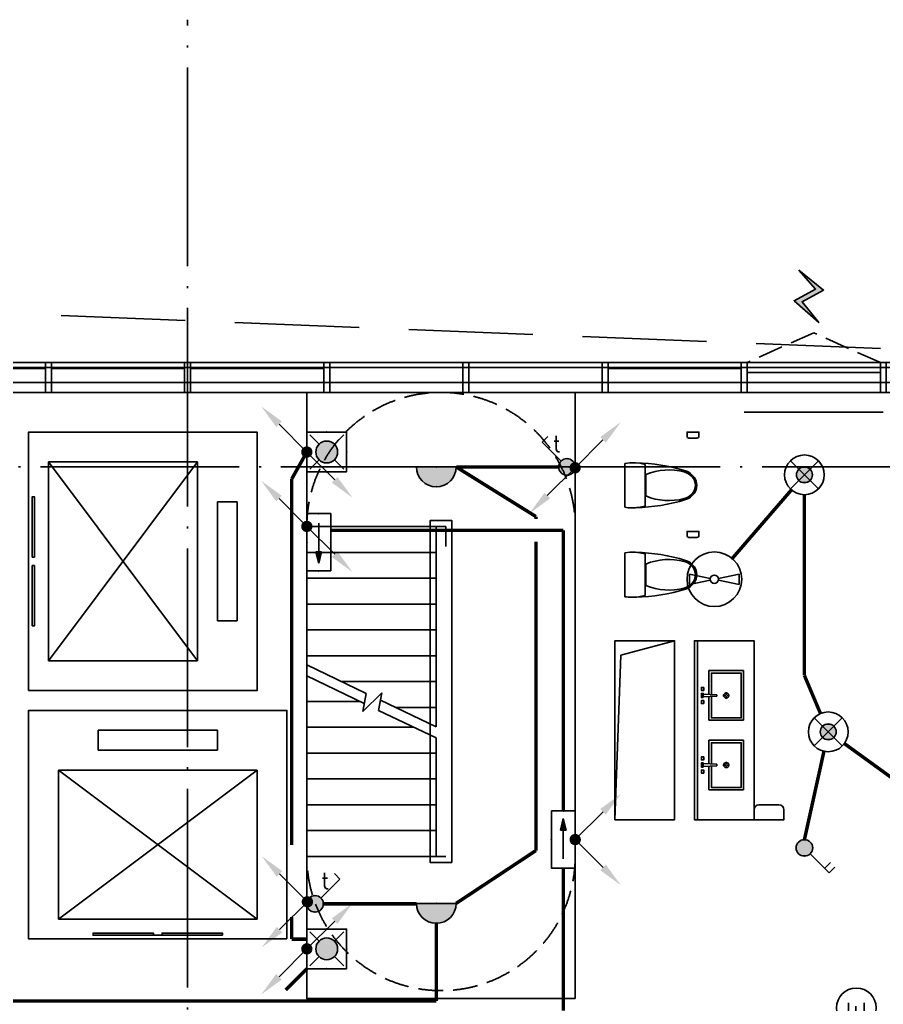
# Model space of a CAD drawing. Extents: x -2209072 to 495824, y -92434 to 572724.
# Drawn here: x 260923 to 269612, y 140093 to 150000 of the extents above; entities that cross this region are included whole.
import ezdxf
from ezdxf.enums import TextEntityAlignment as Align
from ezdxf.xclip import XClip

# ---------------------------------------------------------------- set-up
doc = ezdxf.new("R2010")
doc.units = 0
doc.header["$LTSCALE"] = 1000
doc.header["$MEASUREMENT"] = 0
for name, pattern in [('6#7#幕墙$0$DASH', [0.35, 0.25, -0.1]), ('DASH', [0.35, 0.25, -0.1]), ('X-104 6#7#平面$0$104-1112 结构$0$$AUDIT_BAD_LTYPE1', [0]), ('X-104 6#7#平面$0$DOTE', [2.4200000000000004, 2, -0.2, 0.02, -0.2]), ('梯段6、7$0$DASH', [0.35, 0.25, -0.1])]:
    doc.linetypes.add(name, pattern=pattern)
doc.layers.get('0').update_dxf_attribs({"linetype": 'CONTINUOUS'})
doc.layers.get('Defpoints').update_dxf_attribs({"linetype": 'CONTINUOUS'})
for name, color, linetype in [('6#7#幕墙$0$04-电动窗', 1, 'CONTINUOUS'), ('6#7#幕墙$0$A-C_玻璃幕墙', 140, 'CONTINUOUS'), ('6#7#幕墙$0$A-C_窗', 140, 'CONTINUOUS'), ('6#7#幕墙$0$A-O_屋面', 201, 'CONTINUOUS'), ('6#7#幕墙$0$A-TECH_结构', 21, 'CONTINUOUS'), ('6#7#幕墙$0$A-金属背板', 30, 'CONTINUOUS'), ('EQUIP-动力', 3, 'CONTINUOUS'), ('EQUIP-照明', 3, 'CONTINUOUS'), ('LWIRE', 4, 'CONTINUOUS'), ('TEL_TEXT', 3, 'CONTINUOUS'), ('WIRE-应急', 2, 'DASH'), ('WIRE-照明', 1, 'CONTINUOUS'), ('X-104 6#7#平面$0$A-E_电梯', 171, 'CONTINUOUS'), ('X-104 6#7#平面$0$A-I_卫-洁具', 241, 'CONTINUOUS'), ('X-104 6#7#平面$0$A-SUR_看线', 231, 'CONTINUOUS'), ('X-104 6#7#平面$0$A-TECH_结构', 21, 'CONTINUOUS'), ('X-104 6#7#平面$0$A_AXIS-轴线', 36, 'X-104 6#7#平面$0$DOTE'), ('X-104 6#7#平面$0$A_STR-砌块墙', 121, 'CONTINUOUS'), ('梯段6、7$0$A-E_楼梯', 171, 'CONTINUOUS')]:
    doc.layers.add(name, color=color, linetype=linetype)
doc.styles.add('_TEL_DIM', font='SIMPLEX', dxfattribs={"width": 0.8, "height": 3.5, "bigfont": 'HZTXT'})
doc.styles.get("Standard").update_dxf_attribs({"font": 'gbenor.shx', "bigfont": 'gbcbig.shx'})

# ---------------------------------------------------------------- blocks, each defined once
blk = doc.blocks.new('梯段6、7')
at = {"color": 8, "linetype": '梯段6、7$0$DASH'}
for centre, radius, start, end in [((49800.00311367554, 3400.000000096537), 1350.000000000002, 0, 180), ((49800.00311367547, -6699.999999936466), 1350.000000000002, 0, 180), ((49800.00311367059, -9819.999999936525), 1350.000000000002, 180, 0), ((49800.00311368037, -16500.0036340596), 1350.000000000002, 0, 180), ((49800.00311366576, -19819.99999996959), 1350, 180, 0), ((20965.47970799168, -27260.00000000224), 1649.999999999774, 0, 180), ((49800.00311367547, -27020.00000000259), 1350.000000000002, 0, 180), ((20965.47970799194, -29600.00000000259), 1649.999999999774, 180, 0), ((49800.00311363724, -29879.99050598426), 1350.000000000002, 180, 0), ((49800.00311368033, -57378.12996616081), 1350.000000000002, 0, 180), ((20965.47970799173, -58198.12996616081), 1649.999999999778, 0, 180), ((49800.00311367551, -59458.12996616078), 1350.000000000002, 180, 0), ((20965.47970799188, -60358.12996616084), 1649.999999999774, 180, 0), ((49800.00311367546, -67528.12996619378), 1350.000000000002, 0, 180), ((20965.47970799168, -68018.12996619346), 1649.999999999774, 0, 180), ((49800.00311367064, -70128.1263565169), 1350.000000000002, 180, 0), ((20965.47970799194, -70358.12996619387), 1649.999999999774, 180, 0), ((49800.00311368039, -79978.12996622684), 1350.000000000002, 180, 0)]:
    blk.add_arc(centre, radius, start, end, dxfattribs=at)
at = {"layer": 'Defpoints'}
for points in [[(44800.0010378748, 6850.000000096596), (54800.00103786729, 6850.000000096537), (54800.00103786727, -3149.999999936525), (44800.00103787478, -3149.999999936525)], [(51150.00311368064, 4950.000000096508), (48450.0031136757, 4950.000000096596), (48450.00311367573, -1149.999999903375), (51150.00311368058, -1149.999999903463)], [(44800.00103787472, -3149.999999936583), (54800.00103786722, -3149.999999936525), (54800.00103786726, -13149.99999996959), (44800.00103787472, -13149.99999996953)], [(51150.00311368032, -5149.999999936583), (48450.00311367546, -5149.999999936525), (48450.00311367548, -11249.99999993655), (51150.00311368036, -11249.99999993652)], [(44800.00103787472, -13149.99999996953), (54800.00103786726, -13149.99999996959), (54800.00103786726, -23150.00000000259), (44800.00103787474, -23150.00000000259)], [(51150.00311367546, -15149.99999996956), (48450.00311367059, -15149.99999996956), (48450.00311367061, -21249.99999996959), (51150.00311367546, -21249.99999996959)], [(15665.47763219092, -23150.00000000268), (25665.47763218347, -23150.00000000265), (25665.47763218347, -33150.00000003559), (15665.47763219092, -33150.00000003568)], [(44800.00103787474, -23150.00000000259), (54800.00103786726, -23150.00000000259), (54800.00103786725, -33150.00000003568), (44800.00103787474, -33150.00000003565)], [(19315.47970798681, -24850.00000000265), (22615.47970799168, -24850.00000000265), (22615.47970799168, -31250.00000000268), (19315.47970798681, -31250.00000000259)], [(48450.00311367059, -25150.00000000265), (51150.00311367547, -25150.00000000259), (51150.00311367547, -31250.00000000256), (48450.00311367059, -31250.00000000265)], [(15665.47763219097, -53908.12996616078), (25665.47763218347, -53908.12996616078), (25665.47763218352, -63908.12996619384), (15665.47763219094, -63908.12996619381)], [(44800.00103787474, -53908.12996616081), (54800.00103786722, -53908.12996616078), (54800.00103786725, -63908.12996619381), (44800.00103787474, -63908.12996619381)], [(19315.4797079867, -55608.12996616084), (22615.47970799159, -55608.12996616084), (22615.47970799156, -62008.12996616084), (19315.4797079867, -62008.12996616078)], [(51150.00311368032, -55908.12996616081), (48450.00311367543, -55908.12996616081), (48450.00311367546, -62008.12996616078), (51150.00311368036, -62008.12996616084)], [(15665.47763219094, -63908.12996619381), (25665.47763218349, -63908.12996619381), (25665.47763218349, -73908.12996622684), (15665.47763219097, -73908.12996622687)], [(44800.00103787474, -63908.12996619381), (54800.00103786722, -63908.12996619381), (54800.00103786726, -73908.12996622684), (44800.00103787472, -73908.12996622684)], [(19315.4797079917, -65608.12996619387), (22615.47970799656, -65608.12996619387), (22615.47970799659, -72008.12996619387), (19315.47970799173, -72008.12996619387)], [(51150.00311368032, -65908.12996619381), (48450.00311367544, -65908.12996619387), (48450.00311367547, -72008.12996619384), (51150.00311368034, -72008.12996619384)], [(15665.477632191, -73908.12996622687), (25665.47763218349, -73908.12996622684), (25665.47763218352, -83908.1299662599), (15665.477632191, -83908.1299662599)], [(44800.00103787475, -73908.12996622687), (54800.00103786726, -73908.12996622684), (54800.00103786727, -83908.1299662599), (44800.00103787474, -83908.12996625988)], [(19315.47970798673, -75608.12996622693), (22615.47970799159, -75608.1299662269), (22615.47970799156, -82008.1299662269), (19315.47970798673, -82008.12996622693)], [(51150.00311368036, -75908.12996622687), (48450.00311367544, -75908.12996622684), (48450.00311367548, -82008.12996622684), (51150.00311368042, -82008.12996622684)]]:
    blk.add_lwpolyline(points, close=True, dxfattribs=at)
for points in [[(47328.13509098372, -61608.12996616078), (52127.8370705538, -61608.12996616078)], [(47328.13509098369, -71608.12996619378), (52127.83707055378, -71608.12996619378)], [(47328.13509098372, -81608.12996622687), (52127.83707055381, -81608.12996622678)]]:
    blk.add_lwpolyline(points, dxfattribs=at)
at = {"layer": '梯段6、7$0$A-E_楼梯'}
for p, q in [((49850.00311367544, -16499.99999996959), (49750.00311367054, -16499.99999996953)), ((49750.00311367055, -16699.99999996959), (49750.00311367054, -16499.99999996953)), ((49850.00311367547, -18516.5383014743), (49850.00311367544, -16499.99999996959)), ((49850.00311367544, -16499.99999996959), (51150.00311367548, -16499.99999996953)), ((49910.00311366803, -16699.99999996959), (49910.00311366802, -16499.99999996959)), ((49910.00311366802, -16499.99999996959), (51150.00311367548, -16499.99999996953)), ((51150.00311367546, -17892.53830147415), (51150.00311367547, -16699.99999996962)), ((49850.00311367544, -16759.99999996959), (51150.00311367548, -16759.99999996959)), ((49850.00311367547, -17019.99999996959), (51150.00311367548, -17019.99999996953)), ((49850.00311367546, -17279.99999996959), (51150.00311367546, -17279.99999996953)), ((49850.00311367548, -17539.99999996953), (51150.00311367546, -17539.99999996959)), ((49850.00311367548, -17799.99999996953), (51150.00311367547, -17799.99999996959)), ((50553.44414001248, -18178.8866088324), (51150.00311367548, -17892.53830147409)), ((50572.56100925029, -18280.63390858911), (51150.0031136755, -18003.46169846502)), ((51150.00311367546, -19819.99999996959), (51150.0031136755, -18003.46169846502)), ((49850.00311367548, -18059.99999996959), (50801.12457514326, -18059.99999996959)), ((50428.57100245611, -18349.74911185022), (50395.62278177442, -18174.38606236456)), ((50395.62278177442, -18174.38606236456), (50587.93096954554, -18362.43872390778)), ((50587.93096954554, -18362.43872390778), (50553.44414001248, -18178.8866088324)), ((49850.00311367548, -18516.53830147412), (50409.45413321827, -18248.00181209357)), ((49850.00311367546, -18319.99999996959), (50259.45790847656, -18319.99999996959)), ((50615.54831887432, -18259.9999999695), (51150.00311367544, -18259.99999996956)), ((49850.00311367547, -18627.46169846499), (50428.57100245611, -18349.74911185022)), ((50073.88165220765, -18519.99999996959), (51150.00311367547, -18519.99999996953)), ((49850.00311367548, -19819.99999996959), (49850.00311367547, -18627.46169846499)), ((49850.00311367547, -18779.99999996956), (51150.00311367548, -18779.9999999695)), ((49850.00311367544, -19039.99999996956), (51150.00311367546, -19039.99999996956)), ((49850.00311367547, -19299.9999999695), (51150.00311367546, -19299.99999996956)), ((49850.00311367547, -19559.99999996953), (51150.00311367546, -19559.99999996956)), ((49750.00311367058, -19819.99999996953), (49852.73716575759, -19819.99999996959)), ((49850.00311367548, -19819.99999996959), (51150.00311367546, -19819.99999996959)), ((49750.00311370398, -27020.00000000265), (49850.00311367061, -27020.00000000262)), ((65868.2518914072, -53274.68419681478), (106225.487226869, -53274.68419681478)), ((66772.08878844205, -53642.5220346525), (68592.08878844205, -54824.95446708499)), ((66706.71224821625, -53743.14960536809), (68845.65029137098, -55132.79230492283)), ((66838.5272855135, -56653.06257519309), (68977.46532866826, -55263.41987563836)), ((65909.85493770942, -56514.14365627419), (63784.49059929526, -56514.14365627422)), ((66542.08878844243, -56514.14365627422), (65909.85493770942, -56514.14365627419)), ((66572.08878844237, -56634.14365627416), (63784.49059929524, -56634.14365627419)), ((66542.08878844244, -56676.73623493291), (68845.650291371, -58173.33284546339)), ((66772.08878844205, -56683.06257519315), (68592.08878844205, -57865.49500762558)), ((66802.08878844243, -59524.68419681478), (64634.40468344954, -59524.68419681481)), ((66792.02932894987, -59524.68419681481), (106225.487226869, -59524.68419681478)), ((49690.00311367543, -78442.12996622684), (49690.00311367538, -77318.12996622623)), ((49690.00311367538, -77318.12996622623), (49910.00311367548, -77318.12996622623)), ((49750.00311367543, -78418.12996622687), (49750.0031136754, -77378.1299662262)), ((49750.0031136754, -77378.1299662262), (49850.00311367546, -77378.12996622626)), ((49850.00311367546, -77378.12996622626), (49850.0031136755, -80038.12996622667)), ((49910.00311367548, -77318.12996622623), (49910.00311367551, -80038.12996622667)), ((48450.0031136755, -80108.12996622684), (48450.0031136755, -80048.12996622681)), ((49910.00311367551, -80038.12996622667), (49850.0031136755, -80038.12996622667))]:
    blk.add_line(p, q, dxfattribs=at)
for points in [[(49690.00311363903, -19879.99999996962), (49910.00311363912, -19879.99999996976), (49910.00311366862, -16439.99999996953), (49690.00311366862, -16439.99999996962), (49690.00311363903, -19879.99999996962)], [(49690.00311370401, -29360.00000000262), (49690.00311370401, -26960.00000000262), (49910.00311370399, -26960.00000000265), (49910.00311370399, -29880.00000000265)], [(51150.00311363724, -29879.99050598429), (51150.00311367546, -29620.00000000262)], [(66542.08878844244, -53443.60311573357), (66542.08878844243, -53274.68419681478), (66153.67404060112, -53274.68419681475)], [(66542.08878844243, -53304.68419681478), (66542.08878844243, -53704.68419681481), (66342.08878844243, -53704.68419681475), (66342.08878844243, -53304.68419681478)], [(68882.08878844208, -54963.87338600389), (68882.08878844208, -54794.95446708493), (68622.08878844208, -54794.95446708496), (68622.08878844208, -54626.03554816605), (68362.08878844208, -54626.03554816605), (68362.08878844211, -54457.11662924709), (68102.0887884421, -54457.11662924706), (68102.08878844207, -54288.1977103283), (67842.08878844207, -54288.1977103283), (67842.0887884421, -54119.27879140934), (67582.08878844212, -54119.27879140931), (67582.08878844211, -53950.35987249037), (67322.0887884421, -53950.35987249043), (67322.0887884421, -53781.44095357147), (67062.08878844211, -53781.44095357147), (67062.08878844211, -53612.5220346525), (66802.08878844211, -53612.5220346525), (66802.08878844244, -53443.60311573357), (66542.08878844244, -53443.60311573357)], [(68852.08878844207, -54963.87338600389), (68852.08878844207, -54824.95446708496), (68592.08878844205, -54824.95446708499), (68592.08878844208, -54656.03554816602), (68332.0887884421, -54656.03554816602), (68332.08878844208, -54487.11662924715), (68072.08878844207, -54487.11662924712), (68072.0887884421, -54318.19771032827), (67812.08878844208, -54318.19771032827), (67812.08878844208, -54149.27879140939), (67552.0887884421, -54149.27879140936), (67552.0887884421, -53980.3598724904), (67292.08878844211, -53980.35987249037), (67292.08878844208, -53811.44095357152), (67032.08878844208, -53811.44095357152), (67032.08878844211, -53642.52203465253), (66772.08878844205, -53642.5220346525), (66772.08878844237, -53473.6031157336), (66542.08878844243, -53473.60311573363)], [(66802.08878844243, -56484.14365627419), (66802.08878844246, -56315.22473735522), (67062.08878844243, -56315.22473735525), (67062.08878844243, -56146.30581843632), (67322.08878844243, -56146.30581843635), (67322.08878844243, -55977.38689951738), (67582.08878844243, -55977.38689951738), (67582.08878844244, -55808.46798059859), (67842.08878844244, -55808.46798059857), (67842.08878844243, -55639.54906167966), (68102.08878844242, -55639.54906167966), (68102.0887884424, -55470.6301427607), (68362.08878844239, -55470.63014276072), (68362.0887884424, -55301.71122384179), (68622.08878844242, -55301.71122384173), (68622.0887884424, -55132.79230492286), (68882.0887884424, -55132.79230492288), (68882.08878844208, -54963.87338600389), (69142.08878844205, -54963.87338600389)], [(66832.08878844243, -56484.14365627419), (66832.08878844243, -56345.22473735528), (67092.08878844243, -56345.22473735528), (67092.08878844244, -56176.30581843635), (67352.08878844244, -56176.30581843635), (67352.08878844243, -56007.38689951741), (67612.08878844243, -56007.38689951741), (67612.0887884424, -55838.46798059862), (67872.08878844243, -55838.46798059862), (67872.08878844242, -55669.54906167963), (68132.08878844242, -55669.54906167963), (68132.0887884424, -55500.63014276072), (68392.0887884424, -55500.6301427607), (68392.0887884424, -55331.71122384176), (68652.08878844242, -55331.71122384176), (68652.08878844242, -55162.79230492283), (68912.08878844246, -55162.79230492286), (68912.08878844211, -54993.87338600386), (69142.08878844207, -54993.87338600386)], [(69112.08878844214, -54993.87338600389), (69112.08878844214, -55393.87338600386), (68912.08878844214, -55393.87338600386), (68912.08878844211, -54993.87338600386)], [(68882.0887884421, -58004.41392654451), (68882.08878844208, -57835.49500762558), (68622.08878844208, -57835.49500762558), (68622.08878844212, -57666.57608870658), (68362.0887884421, -57666.57608870664), (68362.0887884421, -57497.65716978774), (68102.08878844211, -57497.65716978774), (68102.08878844211, -57328.73825086886), (67842.08878844211, -57328.73825086886), (67842.08878844211, -57159.81933194998), (67582.0887884421, -57159.81933194996), (67582.08878844211, -56990.90041303099), (67322.08878844211, -56990.90041303099), (67322.0887884421, -56821.98149411209), (67062.08878844211, -56821.98149411211), (67062.08878844211, -56653.06257519312), (66802.08878844211, -56653.06257519309), (66802.08878844243, -56484.14365627419), (66542.08878844244, -56484.14365627422)], [(68852.08878844207, -58004.41392654454), (68852.08878844208, -57865.49500762555), (68592.08878844205, -57865.49500762558), (68592.08878844208, -57696.57608870661), (68332.0887884421, -57696.57608870658), (68332.08878844207, -57527.65716978771), (68072.08878844207, -57527.65716978771), (68072.08878844208, -57358.73825086889), (67812.08878844208, -57358.73825086886), (67812.0887884421, -57189.81933194996), (67552.08878844207, -57189.81933195001), (67552.08878844208, -57020.90041303102), (67292.08878844208, -57020.90041303105), (67292.08878844211, -56851.98149411209), (67032.08878844211, -56851.98149411209), (67032.08878844208, -56683.06257519312), (66772.08878844205, -56683.06257519315), (66772.08878844237, -56514.14365627425), (66542.08878844243, -56514.14365627422)], [(66772.08878844237, -56514.14365627468), (66772.08878844239, -56914.14365627471), (66572.08878844237, -56914.14365627468), (66572.08878844239, -56514.14365627465)], [(66802.08878844243, -59524.68419681478), (66802.08878844246, -59355.76527789584), (67062.08878844244, -59355.76527789584), (67062.08878844242, -59186.84635897691), (67322.08878844243, -59186.84635897694), (67322.08878844243, -59017.927440058), (67582.08878844243, -59017.927440058), (67582.08878844243, -58849.00852113913), (67842.08878844244, -58849.00852113916), (67842.08878844242, -58680.08960222028), (68102.08878844243, -58680.08960222028), (68102.0887884424, -58511.17068330129), (68362.0887884424, -58511.17068330132), (68362.08878844243, -58342.25176438238), (68622.08878844242, -58342.25176438235), (68622.08878844242, -58173.33284546345), (68882.08878844243, -58173.33284546342), (68882.0887884421, -58004.41392654451), (69142.08878844208, -58004.41392654451)]]:
    blk.add_lwpolyline(points, dxfattribs=at)
for p in [(66792.02932894988, -53443.60311573368), (66792.02932894985, -53612.52203465265), (66792.02932894988, -53781.44095357158), (66792.02932894988, -53950.35987249043), (66792.02932894987, -54119.27879140942), (66792.02932894987, -54288.1977103283), (66792.02932894988, -54457.1166292472), (66792.02932894985, -54626.03554816614), (66792.02932894985, -54794.9544670851), (66792.02932894985, -54963.87338600395), (66792.02932894987, -55132.79230492294), (66792.02932894987, -55301.71122384182), (66792.02932894988, -55470.63014276075), (66792.02932894985, -55639.54906167969), (66792.02932894987, -55808.46798059859), (66792.02932894987, -55977.3868995175), (66792.02932894987, -56146.30581843641), (66792.02932894987, -56315.22473735534), (66792.02932894988, -56484.14365627425), (66792.02932894987, -56653.06257519315), (66792.02932894985, -56821.98149411211), (66792.02932894987, -56990.90041303099), (66792.02932894988, -57159.8193319499), (66792.02932894985, -57328.73825086886), (66792.02932894987, -57497.65716978777), (66792.0293289499, -57666.57608870664), (66792.02932894985, -57835.49500762561), (66792.02932894985, -58004.41392654451), (66792.02932894985, -58173.33284546342), (66792.02932894987, -58342.25176438238), (66792.02932894985, -58511.17068330126), (66792.02932894988, -58680.08960222019), (66792.02932894985, -58849.00852113913), (66792.02932894987, -59017.92744005803), (66792.02932894985, -59186.84635897694), (66792.02932894984, -59355.7652778959)]:
    blk.add_point(p, dxfattribs=at)
blk = doc.blocks.new('X-104 6#7#平面$0$gdfhgh')
at = {"layer": 'X-104 6#7#平面$0$A-TECH_结构'}
blk.add_lwpolyline([(-20900.01285675302, 15650.02824955728), (-20300.0128316466, 15650.01455702467), (-20300.01280945324, 17450.00766535758), (-20900.01283455966, 17450.02135789019)], close=True, dxfattribs=at)
blk.add_lwpolyline([(-20300.01280945324, 17450.00766535758), (-20839.40996247873, 17304.08486131675), (-20900.01285675302, 15650.02824955728)], dxfattribs=at)
blk = doc.blocks.new('A-电梯2623')
for p, q in [((-574.9999999895263, 1900.00000002848), (-574.9999999895263, 2100.00000002848)), ((-574.9999999895263, 2100.00000002848), (624.999999989519, 2100.000000027956)), ((624.999999989519, 2100.000000027956), (624.999999989519, 1900.000000028014)), ((624.999999989519, 1900.000000028014), (-574.9999999895263, 1900.00000002848)), ((-975.0000000027976, 200.0000000191685), (-975.000000002332, 1700.000000013753)), ((-975.000000002332, 1700.000000013753), (1025.000000002092, 1700.000000013055)), ((1025.000000002092, 1700.000000013055), (-975.0000000027976, 200.0000000191685)), ((1025.00000000151, 200.00000001847), (-975.000000002332, 1700.000000013753)), ((1025.000000002092, 1700.000000013055), (1025.00000000151, 200.00000001847)), ((1025.00000000151, 200.00000001847), (-975.0000000027976, 200.0000000191685))]:
    blk.add_line(p, q)
for points in [[(-1275, 0), (1324.999999999998, 0), (1325, 2299.999999999998), (-1275, 2299.999999999998)], [(-625.0000000000091, 38.08112883746435), (-625.0000000000091, 58.97966308710966), (-18.33333333334485, 58.97966308710966), (-18.33333333334485, 38.08112883746435)], [(68.33333333205337, 38.08112883718422), (68.33333333205337, 58.97966308682953), (674.9999999999982, 58.97966308682953), (674.9999999999982, 38.08112883718422)]]:
    blk.add_lwpolyline(points, close=True)
blk = doc.blocks.new('X-104 6#7#平面$0$hgfasg')
for p, q in [((-209.53125, 202.5), (209.53125, 202.5)), ((107.6506163835293, 211.7636099999945), (-107.650638883526, 211.7636099999945)), ((-220.78125, 0), (220.78125, 0))]:
    blk.add_line(p, q)
blk.add_lwpolyline([(-209.53125, 202.5), (-220.9312574999931, 151.5815775000083), (-226.3893074999942, 102.226364999995), (-226.3893074999942, 50.1765075000003), (-220.78125, 0)])
for centre, radius, start, end in [((12.18639293921296, 562.4982811024092), 163.5812782416205, 110.4523908064364, 162.7522599272803), ((-1.124999835155904e-05, 580.3665348804789), 128.7061108459815, 46.85426460163555, 133.1457353983645), ((0, 595.1750179040682), 128.7061108459815, 69.54760919356356, 110.4523908064364), ((-12.18639293921296, 562.4982811024092), 163.5812782416205, 17.24774007271973, 69.54760919356356), ((1596.893304158017, 70.5022373952088), 1822.905267548176, 162.7522599272803, 178.7776319832778), ((448.2021256943117, 443.44170022248), 602.2018211347165, 165.2214349415254, 202.6262561226716), ((23.26483596065373, 555.5449209055951), 162.7261878014058, 133.1457353983645, 165.2214349415254), ((-23.26485846065043, 555.5449209055951), 162.7261878014058, 14.77856505847465, 46.85426460163555), ((-448.2021481943084, 443.44170022248), 602.2018211347165, 337.3737438773284, 14.77856505847465), ((-1596.893304158017, 70.5022373952088), 1822.905267548176, 1.222368016722242, 17.24774007271973), ((-236.25, 76.1718824999989), 463.3354349999999, 7.739946000358616, 15.82198200030497), ((-236.25, 76.1718824999989), 463.3354349999999, 350.5376780003206, 7.739946000358616)]:
    blk.add_arc(centre, radius, start, end)
blk = doc.blocks.new('X-104 6#7#平面$0$jhat')
for p, q in [((-395, -250.0000000000582), (-395, 249.9999999999418)), ((-395, 249.9999999999418), (-44.99999999994179, 249.9999999999418)), ((-44.99999999994179, 249.9999999999418), (-44.99999999994179, 11.73657725605881)), ((-219.9999999999418, 32.25599999987753), (-219.9999999999418, 5.03999999986263)), ((-124.8214514199644, 8.000000000058208), (11.68149024352897, 14.3899337601033)), ((-124.8214514199644, 7.999999999941792), (-124.8214514199644, -8.000000000058208)), ((11.68149024352897, 14.3899337601033), (11.68149024352897, -14.3899337601033)), ((-225.0399999999208, -1.164153218269348e-10), (-253.7679999999236, -1.164153218269348e-10)), ((-219.9999999999418, -5.040000000095461), (-219.9999999999418, -32.76000000012573)), ((-186.7359999999171, -1.164153218269348e-10), (-214.9599999999045, -1.164153218269348e-10)), ((-124.8214514199644, -8.000000000058208), (11.68149024352897, -14.3899337601033)), ((-44.99999999994179, -12.38077738613356), (-44.99999999994179, -250.0000000000582)), ((-44.99999999994179, -250.0000000000582), (-395, -250.0000000000582))]:
    blk.add_line(p, q)
at = {"color": 8}
blk.add_lwpolyline([(-69.99999999994179, -11.06304409715813), (-69.99999999994179, -225.0000000000582), (-370, -225.0000000000582), (-370, 224.9999999999418), (-69.99999999994179, 224.9999999999418), (-69.99999999994179, 10.56628493819153)], dxfattribs=at)
at = {"ltscale": 1000, "const_width": 0.8399999999999999}
blk.add_lwpolyline([(-219.5799999999581, 0.1399999998975545, 0.9999999999999999), (-220.4199999999255, 0.1399999998975545, 0.9999999999999999)], format="xyb", close=True, dxfattribs=at)
for points in [[(7.191454842337407, 81.35012003820157), (30, 81.35012003820157), (30, 51.35012003820157), (7.191454842337407, 51.35012003820157)], [(11.68149024352897, -21.35012003820157), (30, -21.35012003820157), (30, 21.35012003820157), (11.68149024352897, 21.35012003820157)], [(7.191454842337407, -81.35012003820157), (30, -81.35012003820157), (30, -51.35012003820157), (7.191454842337407, -51.35012003820157)]]:
    blk.add_lwpolyline(points, close=True)
blk.add_circle((-219.9999999999418, -1.164153218269348e-10), 25.2)
blk = doc.blocks.new('X-104 6#7#平面$0$dsgdfg')
at = {"layer": 'X-104 6#7#平面$0$A_AXIS-轴线'}
for points in [[(84600.00000000017, -4500.000000000786), (84600.00000000006, 60899.99999999913)], [(-3999.999999999709, 56399.99999999919), (114300.0000000003, 56399.99999999849)]]:
    blk.add_lwpolyline(points, dxfattribs=at)
blk = doc.blocks.new('X-104 6#7#平面$0$esafrg')
at = {"layer": 'X-104 6#7#平面$0$A-TECH_结构'}
blk.add_lwpolyline([(59400.00000000524, 58500.00000001559), (111200.0000000052, 58500.00000001559), (111200.0000000052, 37200.00000000979), (59400.00000000524, 37200.00000000979)], close=True, dxfattribs=at)
blk = doc.blocks.new('6#7#幕墙$0$$TCHSYS$WIN2D')
for p, q in [((-0.5, 0.5), (0.5, 0.5)), ((-0.5, 0.5), (-0.4999999999999999, -0.5)), ((0.5, 0.5), (0.4999999999999998, -0.5)), ((0.5, 0.1666666666666666), (-0.5, 0.1666666666666666)), ((0.5, -0.1666666666666667), (-0.5, -0.1666666666666667)), ((-0.4999999999999999, -0.5), (0.5, -0.5))]:
    blk.add_line(p, q)
blk = doc.blocks.new('6#7#幕墙$0$开启扇')
at = {"layer": '6#7#幕墙$0$04-电动窗'}
h = blk.add_hatch(color=1, dxfattribs=at)
h.dxf.hatch_style = 1
h.paths.add_polyline_path([(821.6062940545053, 978.427971974045), (650.8488076965987, 789.7622141640757), (867.35250232217, 672.4239701773629), (619.2655377878946, 452.7957594048355), (787.9690910027966, 662.5106454425556), (571.4653963772253, 779.8488894292684)])
at = {"layer": '6#7#幕墙$0$04-电动窗', "color": 1}
blk.add_lwpolyline([(821.6062940545053, 978.427971974045), (650.8488076965987, 789.7622141640757), (867.35250232217, 672.4239701773629), (619.2655377878946, 452.7957594048355), (787.9690910027966, 662.5106454425556), (571.4653963772253, 779.8488894292684), (821.6062940545053, 978.427971974045)], close=True, dxfattribs=at)
at = {"layer": '6#7#幕墙$0$A-C_窗', "linetype": '6#7#幕墙$0$DASH'}
blk.add_lwpolyline([(0, 49.99999999714782), (669.9999999999964, 349.9999999971478), (1340, 49.99999999714782)], dxfattribs=at)
at = {"layer": '6#7#幕墙$0$A-C_窗', "xscale": -1340, "yscale": 300, "zscale": 1340, "rotation": 180}
blk.add_blockref('6#7#幕墙$0$$TCHSYS$WIN2D', (670, -100), dxfattribs=at)
blk = doc.blocks.new('6#7#幕墙$0$gdfgfdgdfgdfg')
at = {"layer": '6#7#幕墙$0$A-C_玻璃幕墙'}
for points in [[(83170.00606605326, 146550.0068243224), (83230.00606605326, 146550.0068243224), (83230.00606605361, 146249.9931760395), (83170.00606605361, 146249.9931760395)], [(84570.00606605326, 146550.0068243224), (84630.00606605326, 146550.0068243224), (84630.00606605361, 146249.9931760395), (84570.00606605361, 146249.9931760395)], [(85970.00606605326, 146550.0068243224), (86030.00606605326, 146550.0068243224), (86030.00606605361, 146249.9931760395), (85970.00606605361, 146249.9931760395)], [(87370.00606605326, 146550.0068243224), (87430.00606605326, 146550.0068243224), (87430.00606605361, 146249.9931760395), (87370.00606605361, 146249.9931760395)], [(88770.00606605326, 146550.0068243224), (88830.00606605326, 146550.0068243224), (88830.00606605361, 146249.9931760395), (88770.00606605361, 146249.9931760395)], [(90170.00606605326, 146550.0068243224), (90230.00606605326, 146550.0068243224), (90230.00606605361, 146249.9931760395), (90170.00606605361, 146249.9931760395)], [(91570.00606605326, 146550.0068243224), (91630.00606605326, 146550.0068243224), (91630.00606605361, 146249.9931760395), (91570.00606605361, 146249.9931760395)]]:
    blk.add_lwpolyline(points, close=True, dxfattribs=at)
blk = doc.blocks.new('*U1967')
blk.add_lwpolyline([(-1359.990942135801, -7.544262916781008e-05), (-19.99094168885267, -0.0006168169202283025), (-19.99094168885267, -150.0006168169202), (-1359.990942135801, -150.0000754426292)], close=True)
blk = doc.blocks.new('6#7#幕墙')
at = {"layer": '6#7#幕墙$0$A-C_玻璃幕墙'}
for points in [[(236412.0235199668, 146550.0068243258), (288812.0235199668, 146550.0068243257), (288812.0235199669, 124650.0068243199), (236412.023519967, 124650.0068243201)], [(236462.0235199668, 146500.0068243258), (288762.0235199668, 146500.0068243257), (288762.0235199669, 124700.0068243199), (236462.023519967, 124700.0068243201)], [(236612.0235199668, 146350.0068243258), (288612.0235199668, 146350.0068243257), (288612.0235199669, 124850.0068243199), (236612.023519967, 124850.0068243201)]]:
    blk.add_lwpolyline(points, close=True, dxfattribs=at)
at = {"layer": '6#7#幕墙$0$A-O_屋面', "linetype": '6#7#幕墙$0$DASH', "ltscale": 5}
blk.add_lwpolyline([(273080.4280450331, 146550.0068243053), (233812.0227616904, 148130.0068242983), (233812.0227616904, 123350.0068242983), (274112.0227616886, 123350.0068242983), (274112.0227616886, 124650.0104818161)], dxfattribs=at)
at = {"layer": '6#7#幕墙$0$A-TECH_结构'}
blk.add_lwpolyline([(236712.0235199668, 146250.0068243258), (288512.0235199668, 146250.0068243257), (288512.0235199669, 124950.0068243199), (236712.023519967, 124950.0068243201)], close=True, dxfattribs=at)
at = {"layer": '6#7#幕墙$0$A-金属背板'}
for points in [[(261182.0394446042, 146500.0212320409), (261182.0394446042, 146490.0212320408), (259842.0235199403, 146490.0212320415), (259842.0235199403, 146500.0212320416)], [(262582.1839800667, 146500.0212320482), (262582.1839800667, 146490.0212320481), (261242.0394441774, 146490.0212320485), (261242.0394441774, 146500.0212320486)], [(263982.1839801892, 146500.0212320514), (263982.1839801892, 146490.0212320514), (262642.0394442999, 146490.0212320518), (262642.0394442999, 146500.0212320519)], [(268182.1839804823, 146500.0144074184), (268182.1839804823, 146490.0144074183), (266842.039444593, 146490.0144074188), (266842.039444593, 146500.0144074188)]]:
    blk.add_lwpolyline(points, close=True, dxfattribs=at)
at = {"layer": '6#7#幕墙$0$A-C_玻璃幕墙', "xscale": -1, "rotation": 359.9999999999999}
blk.add_blockref('6#7#幕墙$0$开启扇', (269582.0235199403, 146499.9931758379), dxfattribs=at)
at = {"layer": '6#7#幕墙$0$A-C_玻璃幕墙', "rotation": 359.9980808591542}
blk.add_blockref('*U1967', (266802.0303862047, 146499.9830412139), dxfattribs=at)
at = {"layer": '6#7#幕墙$0$A-C_窗'}
blk.add_blockref('6#7#幕墙$0$gdfgfdgdfgdfg', (178012.017453887, 3.361492417752743e-09), dxfattribs=at)
blk = doc.blocks.new('X-104 6#7#平面')
blk.add_line((262355.2401393718, 140788.2175704181), (262268.5734727064, 140788.2175704179))
at = {"layer": 'X-104 6#7#平面$0$A-I_卫-洁具'}
for points in [[(267736.9069213282, 145790.1216529385), (267656.9069213282, 145790.1216529385, -0.414213562373095), (267636.9069213282, 145810.1216529385), (267636.9069213282, 145850.1216529385), (267756.9069213282, 145850.1216529385), (267756.9069213282, 145810.1216529385, -0.414213562373095)], [(267736.906831863, 144790.1420106289), (267656.906831863, 144790.1420106289, -0.414213562373095), (267636.906831863, 144810.1420106289), (267636.906831863, 144850.1420106289), (267756.906831863, 144850.1420106289), (267756.906831863, 144810.1420106289, -0.414213562373095)], [(268561.9065315694, 142100.1417948708), (268361.9065315694, 142100.1417948708, 0.414213562373095), (268311.9065315694, 142050.1417948708), (268311.9065315694, 141950.1417948708), (268611.9065315694, 141950.1417948708), (268611.9065315694, 142050.1417948708, 0.414213562373095)]]:
    blk.add_lwpolyline(points, format="xyb", close=True, dxfattribs=at)
blk.add_lwpolyline([(267711.8862905361, 143750.1418652129), (267711.8870323697, 141950.1415425373), (267741.8870323697, 141950.1415425373), (267741.88703237, 143750.1419328529), (267711.8862905361, 143750.141933244)], dxfattribs=at)
at = {"layer": 'X-104 6#7#平面$0$A-I_卫-洁具', "ltscale": 0.1}
blk.add_lwpolyline([(267711.8872396004, 141950.1371462248), (267711.8871657268, 143750.1371180716), (268311.8871657269, 143750.1371180715), (268311.8872396002, 141950.1371462248)], close=True, dxfattribs=at)
at = {"layer": 'X-104 6#7#平面$0$A-SUR_看线', "linetype": 'X-104 6#7#平面$0$104-1112 结构$0$$AUDIT_BAD_LTYPE1'}
blk.add_line((269611.8378423225, 146049.4907693137), (268211.8379775224, 146049.4939995622), dxfattribs=at)
for name, p in [('6#7#幕墙', (0, 0)), ('X-104 6#7#平面$0$dsgdfg', (178011.9014389009, 89100.14331225841))]:
    blk.add_blockref(name, p)
ref = blk.add_blockref('梯段6、7', (314961.9099198051, 161400.1158964584), dxfattribs=dict(xscale=-1))
XClip(ref).set_block_clipping_path([(48450.003113670595, -21249.999999969554), (51150.003113675455, -15149.999999969554)])
at = {"layer": 'X-104 6#7#平面$0$A-E_电梯', "extrusion": (0, 0, -1), "zscale": -1, "rotation": 90}
blk.add_blockref('A-电梯2623', (-261011.9068060395, 144525.1364413969), dxfattribs=at)
at = {"layer": 'X-104 6#7#平面$0$A-E_电梯', "extrusion": (0, 0, -1), "zscale": -1}
blk.add_blockref('A-电梯2623', (-262336.9068060385, 140750.1364415807), dxfattribs=at)
at = {"layer": 'X-104 6#7#平面$0$A-I_卫-洁具', "ltscale": 0.1, "rotation": 270}
for p in [(267011.9068061341, 145315.1373592638), (267011.9068061341, 144415.1373592638)]:
    blk.add_blockref('X-104 6#7#平面$0$hgfasg', p, dxfattribs=at)
at = {"layer": 'X-104 6#7#平面$0$A-I_卫-洁具', "ltscale": 0.1, "extrusion": (0, 0, -1), "zscale": -1}
for p in [(-267811.8873406957, 143200.1371321481), (-267811.8873406954, 142500.1371321481)]:
    blk.add_blockref('X-104 6#7#平面$0$jhat', p, dxfattribs=at)
at = {"layer": 'X-104 6#7#平面$0$A-TECH_结构'}
blk.add_blockref('X-104 6#7#平面$0$gdfhgh', (287811.9196377842, 126300.1228385415), dxfattribs=at)
at = {"layer": 'X-104 6#7#平面$0$A_STR-砌块墙'}
blk.add_blockref('X-104 6#7#平面$0$esafrg', (177311.9203960663, 87750.12283854658), dxfattribs=at)
blk = doc.blocks.new('$equip$00001168')
blk.add_line((-0.5, 0), (0.5, 0))
blk.add_arc((0, 0), 0.5, 180, 0)
for p in [(-0.5, 0), (0, 0), (0.5, 0), (0, -0.5)]:
    blk.add_point(p)
for points in [[(0.4330127018911298, -0.25), (-0.4330127018911298, -0.25), (0.5, 0), (-0.5, 0)], [(0.25, -0.4330127018911298), (-0.25, -0.4330127018911298), (0.4330127018911298, -0.25), (-0.4330127018911298, -0.25)], [(0, -0.5), (0, -0.5), (0.25, -0.4330127018911298), (-0.25, -0.4330127018911298)]]:
    blk.add_solid(points)
at = {"flags": 9}
blk.add_attdef('A', (0, 0), '', height=2e-05, dxfattribs=at)
blk = doc.blocks.new('$equip$00001822')
for p, q in [((0.1473139127483591, 0.3556472460822988), (0.625, 0.8333333333339397)), ((0.625, 0.8333333333339397), (0.7664213562384248, 0.6919119770955149))]:
    blk.add_line(p, q)
blk.add_circle((0, 0.2083333333339397), 0.2083333333334168)
for p in [(0, 0.4166666666660603), (-0.2083333333357587, 0.2083333333339397), (-0.01544940226449398, 0.0005736313996749232), (0.2083333333357587, 0.2083333333339397)]:
    blk.add_point(p)
for points in [[(-0.1804219591213041, 0.312500000001819), (0.1804219591213041, 0.312500000001819), (-0.2083333333284827, 0.2083333333339397), (0.2083333333284827, 0.2083333333339397)], [(-0.1041666666715173, 0.3887552924552438), (0.1041666666715173, 0.3887552924552438), (-0.1804219591213041, 0.312500000001819), (0.1804219591213041, 0.312500000001819)], [(0, 0.4166666666660603), (0, 0.4166666666660603), (-0.1041666666715173, 0.3887552924552438), (0.1041666666715173, 0.3887552924552438)], [(-0.1804219591213041, 0.1041666666660603), (0.1804219591213041, 0.1041666666660603), (-0.2083333333284827, 0.2083333333339397), (0.2083333333284827, 0.2083333333339397)], [(-0.1041666666715173, 0.02791137421263556), (0.1041666666715173, 0.02791137421263556), (-0.1804219591213041, 0.1041666666660603), (0.1804219591213041, 0.1041666666660603)], [(0, 1.818989403545856e-12), (0, 1.818989403545856e-12), (-0.1041666666715173, 0.02791137421263556), (0.1041666666715173, 0.02791137421263556)]]:
    blk.add_solid(points)
at = {"color": 7, "style": '_TEL_DIM'}
blk.add_attdef('$TEXT$', text='', height=0.4, dxfattribs=at).set_placement((0.5805799275694881, 0.4645799965601327), align=Align.MIDDLE_CENTER)
at = {"color": 7, "style": '_TEL_DIM', "flags": 1}
blk.add_attdef('A', text='', height=2e-05, dxfattribs=at).set_placement((0, 0), align=Align.MIDDLE_CENTER)
blk = doc.blocks.new('$TelecSys$00000080')
for p, q in [((-0.7000000000007276, -0.7000000000007276), (0, 0)), ((0.1041666666678793, 0.1041666666660603), (0.1041666666678793, 0.1041666666660603)), ((-0.1041666666678793, -0.1041666666660603), (-0.1041666666678793, -0.1041666666660603))]:
    blk.add_line(p, q)
at = {"const_width": 0.1425}
blk.add_lwpolyline([(0.07125000000087311, 0, 1), (-0.07125000000087311, 0, 1)], format="xyb", close=True, dxfattribs=at)
blk.add_solid([(-0.6300000000010186, -0.7700000000004366), (-0.7700000000004366, -0.6299999999991996), (-1.150000000001455, -1.149999999999636)])
at = {"width": 0.8, "flags": 9}
blk.add_attdef('A', (0, 0), '', height=2e-05, rotation=180, dxfattribs=at)
blk = doc.blocks.new('$TelecSys$00000079')
for p, q in [((0.7000000000007276, 0.7000000000007276), (0, 0)), ((0.1041666666678793, 0.1041666666660603), (0.1041666666678793, 0.1041666666660603)), ((-0.1041666666678793, -0.1041666666660603), (-0.1041666666678793, -0.1041666666660603))]:
    blk.add_line(p, q)
at = {"const_width": 0.1425}
blk.add_lwpolyline([(-0.07125000000087311, 0, 1), (0.07125000000087311, 0, 1)], format="xyb", close=True, dxfattribs=at)
blk.add_solid([(0.6300000000010186, 0.7700000000004366), (0.7700000000004366, 0.6299999999991996), (1.150000000001455, 1.149999999999636)])
at = {"width": 0.8, "flags": 9}
blk.add_attdef('A', (0, 0), '', height=2e-05, dxfattribs=at)
blk = doc.blocks.new('$equip$00001838')
blk.add_circle((0, 0), 0.5)
at = {"color": 7, "style": '_TEL_DIM'}
blk.add_attdef('$TEXT$', text='', height=0.4, dxfattribs=at).set_placement((0, 0), align=Align.MIDDLE_CENTER)
at = {"color": 7, "style": '_TEL_DIM', "flags": 1}
blk.add_attdef('A', text='', height=2e-05, dxfattribs=at).set_placement((0, 0), align=Align.MIDDLE_CENTER)
blk = doc.blocks.new('$equip$00002604')
blk.add_hatch(color=256).paths.add_polyline_path([(0.2745181131831487, 0.5000125000005937, 1), (-0.2744993631858961, 0.5000125000005937, 1)])
for p, q in [((-0.4285620535811177, 0.9285839285730617), (-0.1940976152691292, 0.6941194902610732)), ((0.1941163652627438, 0.6941194902683492), (0.4285808035638183, 0.9285839285730617)), ((-0.4285620535811177, 0.07144107142812572), (-0.1940976152691292, 0.3059055097401142)), ((0.1941163652627438, 0.3059055097328383), (0.4285808035638183, 0.07144107142812572))]:
    blk.add_line(p, q)
at = {"const_width": 0.02}
blk.add_lwpolyline([(-0.4999906250013737, 1.000012500000594), (-0.4999906250013737, 1.250000059371814e-05), (0.5000093749986263, 1.250000059371814e-05), (0.5000093749986263, 1.000012500000594), (-0.4999906250013737, 1.000012500000594), (-0.4999906250013737, 1.250000059371814e-05)], dxfattribs=at)
blk.add_lwpolyline([(-0.4999906250013737, 1.000012500000594), (-0.4999906250013737, 1.250000059371814e-05), (0.5000093749986263, 1.250000059371814e-05), (0.5000093749986263, 1.000012500000594)], close=True)
blk.add_circle((9.374998626299202e-06, 0.5000125000005937), 0.2745087381843628)
for p in [(9.374998626299202e-06, 1.000012500000594), (-0.4999906250013737, 0.5000125000005937), (0.5000093749986263, 0.5000125000005937), (0, 0)]:
    blk.add_point(p)
at = {"color": 7, "style": '_TEL_DIM', "flags": 1}
blk.add_attdef('A', text='', height=2.5e-05, dxfattribs=at).set_placement((0, 0), align=Align.MIDDLE_CENTER)
blk = doc.blocks.new('$equip_U$00000292(HT0843)')
for p in [(9.374998626299202e-06, 1.000012500000594), (-0.4999906250013737, 0.5000125000005937), (0.5000093749986263, 0.5000125000005937)]:
    blk.add_point(p)
blk.add_blockref('$equip$00002604', (0, 0))
at = {"color": 7, "style": '_TEL_DIM', "flags": 1}
for tag in ['REMARK', 'A']:
    blk.add_attdef(tag, text='', height=2.5e-05, dxfattribs=at).set_placement((0, 0), align=Align.MIDDLE_CENTER)
blk = doc.blocks.new('$equip$00001149')
for p, q in [((-0.353553390592424, 0.353553390592424), (0.353553390592424, -0.353553390592424)), ((0.353553390592424, 0.353553390592424), (-0.353553390592424, -0.353553390592424))]:
    blk.add_line(p, q)
for radius in [0.5, 0.2]:
    blk.add_circle((0, 0), radius)
for points in [[(-0.1732050807586347, 0.09999999999854481), (0.1732050807586347, 0.09999999999854481), (-0.2000000000007276, 0), (0.2000000000007276, 0)], [(-0.1732050807586347, -0.09999999999854481), (0.1732050807586347, -0.09999999999854481), (-0.2000000000007276, 0), (0.2000000000007276, 0)], [(-0.09999999999854481, 0.1732050807586347), (0.09999999999854481, 0.1732050807586347), (-0.1732050807586347, 0.09999999999854481), (0.1732050807586347, 0.09999999999854481)], [(0, 0.2000000000007276), (0, 0.2000000000007276), (-0.09999999999854481, 0.1732050807586347), (0.09999999999854481, 0.1732050807586347)], [(-0.09999999999854481, -0.1732050807586347), (0.09999999999854481, -0.1732050807586347), (-0.1732050807586347, -0.09999999999854481), (0.1732050807586347, -0.09999999999854481)], [(0, -0.2000000000007276), (0, -0.2000000000007276), (-0.09999999999854481, -0.1732050807586347), (0.09999999999854481, -0.1732050807586347)]]:
    blk.add_solid(points)
at = {"flags": 9}
blk.add_attdef('A', (0, 0), '', height=2e-05, dxfattribs=at)
blk = doc.blocks.new('$equip$00001304')
for p, q in [((-0.625, -0.1302083333357587), (-0.625, 0.1302083333357587)), ((-0.625, 0.1302083333357587), (-0.1019771270548517, 0.02124523480597418)), ((0.625, 0.1302083333357587), (0.1019771270548517, 0.02124523480597418)), ((0.625, -0.1302083333357587), (0.625, 0.1302083333357587)), ((-0.1019771270548517, -0.02124523480597418), (-0.625, -0.1302083333357587)), ((0.1019771270548517, -0.02124523480597418), (0.625, -0.1302083333357587))]:
    blk.add_line(p, q)
for radius in [0.6875, 0.1041666666666797]:
    blk.add_circle((0, 0), radius)
at = {"flags": 9}
blk.add_attdef('A', (0, 0), '', height=2e-05, dxfattribs=at)
blk = doc.blocks.new('$equip$00001963')
for p, q in [((0.1473139127447212, 0.3556472460822988), (0.624999999996362, 0.8333333333339397)), ((0.624999999996362, 0.8333333333339397), (0.7664213562347868, 0.6919119770955149)), ((0.5118629150056222, 0.7201962483431998), (0.653284271244047, 0.578774892108413))]:
    blk.add_line(p, q)
blk.add_circle((-3.637978807091713e-12, 0.2083333333339397), 0.2083333333334168)
for p in [(0, 0.4166666666660603), (-0.2083333333393966, 0.2083333333375776), (0, 0), (0.2083333333284827, 0.2083333333375776)]:
    blk.add_point(p)
for points in [[(-0.1804219591249421, 0.312500000001819), (0.1804219591176661, 0.312500000001819), (-0.2083333333357587, 0.2083333333339397), (0.2083333333284827, 0.2083333333339397)], [(-0.1041666666715173, 0.3887552924552438), (0.1041666666642413, 0.3887552924552438), (-0.1804219591249421, 0.312500000001819), (0.1804219591176661, 0.312500000001819)], [(-3.637978807091713e-12, 0.4166666666660603), (-3.637978807091713e-12, 0.4166666666660603), (-0.1041666666715173, 0.3887552924552438), (0.1041666666642413, 0.3887552924552438)], [(-0.1804219591249421, 0.1041666666660603), (0.1804219591176661, 0.1041666666660603), (-0.2083333333357587, 0.2083333333339397), (0.2083333333284827, 0.2083333333339397)], [(-0.1041666666715173, 0.02791137421263556), (0.1041666666642413, 0.02791137421263556), (-0.1804219591249421, 0.1041666666660603), (0.1804219591176661, 0.1041666666660603)], [(-3.637978807091713e-12, 1.818989403545856e-12), (-3.637978807091713e-12, 1.818989403545856e-12), (-0.1041666666715173, 0.02791137421263556), (0.1041666666642413, 0.02791137421263556)]]:
    blk.add_solid(points)
at = {"layer": 'TEL_TEXT', "style": '_TEL_DIM', "flags": 1}
blk.add_attdef('A', text='', height=2e-05, dxfattribs=at).set_placement((0, 0), align=Align.MIDDLE_CENTER)
blk = doc.blocks.new('$equip$00002540')
blk.add_hatch(color=256).paths.add_polyline_path([(0.2400000000016007, 0.3720000000030268), (0.2400000000016007, 0.2280000000064319), (0.5280000000020664, 0.3000000000029104)])
for p, q in [((-0.7199999999975262, 0.6000000000058208), (-0.7199999999975262, 0)), ((0.7199999999975262, 0.6000000000058208), (-0.7199999999975262, 0.6000000000058208)), ((0.7199999999975262, 0), (0.7199999999975262, 0.6000000000058208)), ((0.2400000000016007, 0.3720000000030268), (0.2400000000016007, 0.2280000000064319)), ((0.5280000000020664, 0.3000000000029104), (0.2400000000016007, 0.3720000000030268)), ((0.2400000000016007, 0.2280000000064319), (0.5280000000020664, 0.3000000000029104)), ((-0.7199999999975262, 0), (0.7199999999975262, 0))]:
    blk.add_line(p, q)
at = {"color": 7}
blk.add_line((-0.4800000000032014, 0.3000000000029104), (0.4800000000032014, 0.3000000000029104), dxfattribs=at)
at = {"const_width": 0.02}
blk.add_lwpolyline([(-0.7199999999975262, 0.6000000000058208), (-0.7199999999975262, 0), (0.7199999999975262, 0), (0.7199999999975262, 0.6000000000058208), (-0.7199999999975262, 0.6000000000058208), (-0.7199999999975262, 0)], dxfattribs=at)
for p in [(0, 0.6000000000058208), (-0.7199999999975262, 0.3000000000029104), (0.7199999999975262, 0.3000000000029104), (0, 0)]:
    blk.add_point(p)
at = {"color": 7, "style": '_TEL_DIM', "flags": 1}
blk.add_attdef('A', text='', height=2e-05, dxfattribs=at).set_placement((0, 0), align=Align.MIDDLE_CENTER)

msp = doc.modelspace()

# ---------------------------------------------------------------- linework, layer by layer
at = {"layer": 'WIRE-应急', "linetype": 'DASH', "const_width": 35}
for points in [[(263659.2954576748, 145377.6313549507), (263812.0045974177, 145650.0234883063)], [(263659.2954576747, 141696.4246586574), (263659.2954576748, 145377.6313549507)], [(266392.004569361, 144861.9725218955), (264051.991731144, 144861.9725218955)], [(266392.004569361, 142038.0282243396), (266392.004569361, 144861.9725218955)], [(266392.004569361, 141462.0282243415), (266392.004569361, 140029.1865064832)], [(263659.2954576748, 140748.2201975099), (263659.2954576747, 140969.7579919915)], [(263811.9917311417, 140748.2201975099), (263659.2954576748, 140748.2201975099)], [(263812.0096819306, 140450.0309716282), (263599.5762482684, 140237.5271257838)]]:
    msp.add_lwpolyline(points, dxfattribs=at)
at = {"layer": 'WIRE-照明', "linetype": 'Continuous', "const_width": 35}
for points in [[(265314.3767975856, 145500.0272979694), (266345.3379307556, 145500.0272979694)], [(266117.0217238513, 145000.3340062507), (265314.3767975856, 145500.0272979694)], [(268091.4671537487, 144577.9244357152), (268687.5857869764, 145269.0130441211)], [(268818.2180310864, 145220.4568185022), (268818.2180310864, 143401.2690261622)], [(266117.0217238516, 144974.4725218953), (266117.0217238513, 145000.3340062507)], [(266117.0217238513, 141640.0203559663), (266117.0217238516, 144749.4725218953)], [(268818.2180310864, 143401.2690261622), (268979.975779585, 143018.3077204269)], [(269219.7741779002, 142716.7526949267), (271057.275947368, 141385.9057025119)], [(268818.2177050006, 141750.02780293), (269014.6364029657, 142638.7810378149)], [(265314.3767975856, 141108.3365344262), (266117.0217238513, 141640.0203559663)], [(264914.3739975808, 141103.0913253244), (263978.6691574825, 141103.0913253244)], [(265114.3767975856, 140908.3365344262), (265114.3767975856, 140125.0271257837)], [(260804.4917310516, 140125.0271257837), (265114.3767975856, 140125.0271257837)]]:
    msp.add_lwpolyline(points, dxfattribs=at)

# ---------------------------------------------------------------- block references
msp.add_blockref('X-104 6#7#平面', (0, 0))
at = {"layer": 'EQUIP-动力', "xscale": -400, "yscale": 400, "zscale": 400}
msp.add_blockref('$equip$00001304', (267911.8478180975, 144369.6892459413), dxfattribs=at)
at = {"layer": 'EQUIP-照明', "yscale": 400, "zscale": 400}
for name, p, xscale, rotation in [('$equip_U$00000292(HT0843)', (263812.0045974177, 145650.0234883063), -400, 270), ('$equip$00002540', (263811.9917311417, 144741.753162424), 400, 270), ('$equip$00002540', (266512.0045693622, 141750.0282243406), 400, 90), ('$equip$00001963', (268818.2177050006, 141750.02780293), -400, 180), ('$equip_U$00000292(HT0843)', (263812.0046819304, 140650.0272216287), -400, 270)]:
    msp.add_blockref(name, p, dxfattribs=dict(at, xscale=xscale, rotation=rotation))
at = {"layer": 'EQUIP-照明'}
ref = msp.add_blockref('$equip$00001822', (266512.0045974226, 145500.0272979694), dxfattribs=dict(at, xscale=400, yscale=400, zscale=400, rotation=90.00000000000001))
ref.add_attrib('$TEXT$', 't', dxfattribs={"layer": '0', "color": 7, "height": 160, "style": '_TEL_DIM'}).set_placement((266326.1725987985, 145732.2592689971), align=Align.MIDDLE_CENTER)
at = {"layer": 'EQUIP-照明', "xscale": -400, "yscale": 400, "zscale": 400}
for name, p in [('$equip$00001149', (268818.2180310864, 145420.4568185022)), ('$equip$00001168', (265114.3767975856, 145500.0272979694)), ('$equip$00001149', (269057.795899033, 142834.0686664533)), ('$equip$00001168', (265114.3767975856, 141108.3365344262))]:
    msp.add_blockref(name, p, dxfattribs=at)
at = {"layer": 'EQUIP-照明'}
ref = msp.add_blockref('$equip$00001822', (263812.0024908161, 141103.0913253244), dxfattribs=dict(at, xscale=-400, yscale=400, zscale=400, rotation=270))
ref.add_attrib('$TEXT$', 't', dxfattribs={"layer": '0', "color": 7, "height": 160, "style": '_TEL_DIM'}).set_placement((263997.8344894401, 141335.3232963522), align=Align.MIDDLE_CENTER)
ref = msp.add_blockref('$equip$00001838', (269340.5200316951, 140055.6576229763), dxfattribs=dict(at, xscale=-400, yscale=400, zscale=400, rotation=270))
ref.add_attrib('$TEXT$', 'E', dxfattribs={"layer": '0', "color": 7, "height": 160, "rotation": 90, "style": '_TEL_DIM'}).set_placement((269340.5200316951, 140055.6576229763), align=Align.MIDDLE_CENTER)
at = {"layer": 'LWIRE', "yscale": 400, "zscale": 400}
for name, p, xscale in [('$TelecSys$00000079', (263812.0045974177, 145650.0234883063), -400), ('$TelecSys$00000079', (266511.5626244188, 145491.4560187696), 400), ('$TelecSys$00000080', (263812.0045974177, 145650.0234883063), -400), ('$TelecSys$00000080', (266511.5626244188, 145491.4560187696), 400), ('$TelecSys$00000079', (263812.0052156566, 144901.3202795799), -400), ('$TelecSys$00000080', (263812.0052156566, 144901.3202795799), -400), ('$TelecSys$00000079', (266512.0045693622, 141750.0282243406), 400), ('$TelecSys$00000080', (266512.0045693622, 141750.0282243406), -400), ('$TelecSys$00000079', (263817.5847656589, 141123.9246586587), -400), ('$TelecSys$00000080', (263817.5847656589, 141123.9246586587), 400), ('$TelecSys$00000079', (263812.0045974177, 140650.0272216287), 400), ('$TelecSys$00000080', (263812.0045974177, 140650.0272216287), 400)]:
    msp.add_blockref(name, p, dxfattribs=dict(at, xscale=xscale))

doc.saveas('drawing.dxf')
